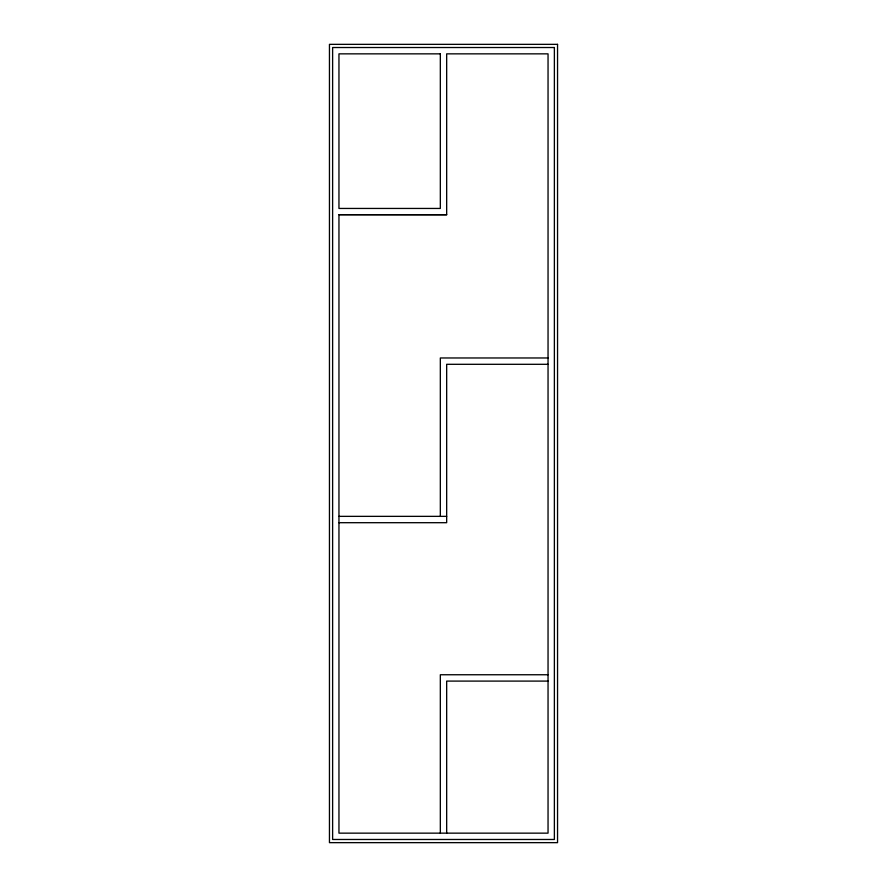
<?xml version="1.0" encoding="UTF-8"?>
<svg xmlns="http://www.w3.org/2000/svg" width="887" height="887" viewBox="0 0 887 887"><rect width="100%" height="100%" fill="white"/><g stroke="black" fill="none" stroke-linecap="round" stroke-linejoin="round"><path stroke-width="1.33" d="M338.956 214.676L446.671 214.776L446.671 53.852L548.044 53.852L548.044 833.148L338.956 833.148L338.956 214.676L446.671 214.676M548.044 357.971L440.329 357.971L440.329 516.356M548.044 364.302L446.671 364.302L446.671 522.698L338.956 522.698M338.956 516.356L446.671 516.356M548.044 674.752L440.329 674.752L440.329 833.148M548.044 681.094L446.671 681.094L446.671 833.148M557.546 44.35L329.454 44.35L329.454 842.65L557.546 842.65L557.546 44.35M554.375 47.521L332.625 47.521L332.625 839.479L554.375 839.479L554.375 47.521M440.329 53.852L338.956 53.852L338.956 208.445L440.329 208.445L440.329 53.852"/></g></svg>
